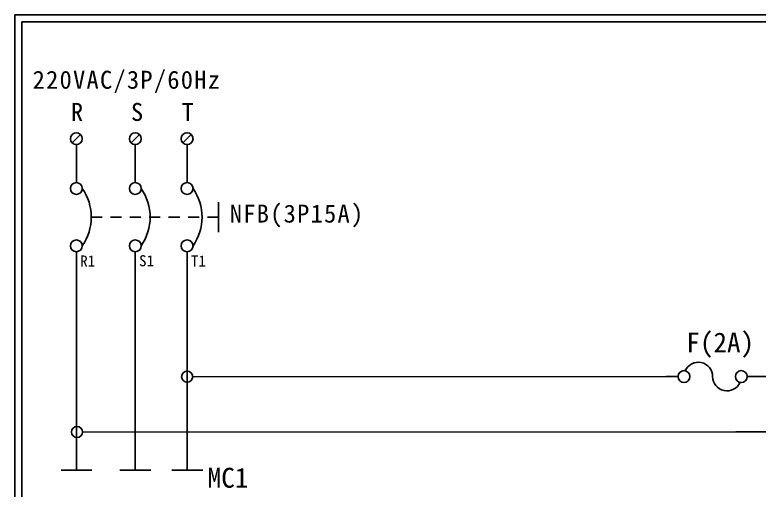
# Model space of a CAD drawing. Extents: x 10 to 297, y 3 to 207.
# Drawn here: x 10 to 144.4, y 121.1 to 207 of the extents above; entities that cross this region are included whole.
import ezdxf

# ---------------------------------------------------------------- set-up
doc = ezdxf.new("R2010")
doc.units = 0
doc.linetypes.add('HIDDEN9', pattern=[3.5, 2, -1.5])
doc.layers.get('0').update_dxf_attribs({"linetype": 'CONTINUOUS'})
doc.layers.add('圖框層', color=7, linetype='CONTINUOUS')
doc.layers.add('標尺寸層', color=3, linetype='CONTINUOUS')
doc.styles.add('STSL', font='KAIU.TTF')
doc.styles.add('標楷體', font='KAIU.TTF')

# ---------------------------------------------------------------- blocks, each defined once
blk = doc.blocks.new('FUSE')
at = {"color": 7}
for p, q in [((0, 0), (2.14, 0)), ((14.64, 0), (16.78, 0))]:
    blk.add_line(p, q, dxfattribs=at)
for centre in [(3.21, 0), (13.56, 0)]:
    blk.add_circle(centre, 1.07)
for centre, start, end in [((5.8, 0), 0, 156.116), ((10.98, 0), 180, 336.116)]:
    blk.add_arc(centre, 2.59, start, end, dxfattribs=at)

msp = doc.modelspace()

# ---------------------------------------------------------------- linework, layer by layer
for p, q in [((21.85, 185.35), (20.34, 183.83)), ((32.5, 185.35), (30.98, 183.83)), ((41.85, 185.35), (40.34, 183.83)), ((21.1, 164.1), (21.12, 124.67)), ((41.1, 164.1), (41.12, 124.67)), ((142.25, 141.6), (143.32, 141.6))]:
    msp.add_line(p, q)
at = {"color": 7, "linetype": 'HIDDEN9'}
msp.add_line((46.76, 170.41), (23.79, 170.41), dxfattribs=at)
for centre in [(21.1, 184.59), (31.74, 184.59), (41.1, 184.59), (21.1, 175.59), (31.74, 175.59), (41.1, 175.59), (21.1, 165.23), (31.74, 165.23), (41.1, 165.23)]:
    msp.add_circle(centre, 1.07)
at = {"color": 7}
for centre in [(14.74, 170.41), (25.38, 170.41), (34.74, 170.41)]:
    msp.add_arc(centre, 9.05, 325.1286, 34.8714, dxfattribs=at)
at = {"layer": '圖框層', "color": 7}
for p, q in [((297, 206.97), (10, 206.97)), ((10, 3), (10, 206.97)), ((295.75, 205.72), (11.25, 205.72)), ((11.25, 4.25), (11.25, 205.72))]:
    msp.add_line(p, q, dxfattribs=at)
at = {"layer": '標尺寸層', "color": 7}
for p, q in [((21.1, 183.52), (21.1, 176.66)), ((31.74, 183.52), (31.74, 176.66)), ((41.1, 183.52), (41.1, 176.66)), ((46.76, 173.14), (46.76, 167.68)), ((21.1, 164.16), (21.1, 164.1)), ((31.74, 164.16), (31.74, 164.1)), ((31.74, 124.67), (31.74, 164.16)), ((41.1, 164.16), (41.1, 164.1)), ((42.11, 141.57), (129.75, 141.6)), ((150.46, 141.6), (144.39, 141.6)), ((140.2, 131.6), (22.23, 131.57)), ((150.46, 131.6), (140.2, 131.6)), ((18.35, 124.67), (23.92, 124.67)), ((28.96, 124.67), (34.53, 124.67)), ((38.35, 124.67), (43.92, 124.67))]:
    msp.add_line(p, q, dxfattribs=at)
for centre in [(41.11, 141.57), (21.23, 131.57)]:
    msp.add_circle(centre, 1, dxfattribs=at)

# ---------------------------------------------------------------- block references
at = {"color": 7}
msp.add_blockref('FUSE', (127.61, 141.6), dxfattribs=at)

# ---------------------------------------------------------------- texts
at = {"color": 0, "char_height": 3.25, "style": '標楷體'}
for s, insert, width, attachment_point in [('\\pt6.5;{\\T1.1;220VAC/3P/60Hz}', (13.2, 196.87), 35.213, 1), ('\\pt6.5;{\\T1.1;R}', (20.1, 191.05), 2, 1), ('\\pt6.5;{\\T1.1;S}', (30.96, 191.05), 2, 1), ('\\pt6.5;{\\T1.1;T}', (40.1, 191.05), 2, 1), ('\\pt6.5;{\\T1.1;NFB(3P15A)}', (60.96, 172.68), 24.6072, 2)]:
    msp.add_mtext(s, dxfattribs=dict(at, insert=insert, width=width, attachment_point=attachment_point))
at = {"layer": '圖框層', "color": 4, "style": 'STSL'}
for s, height, p in [('R1', 2, (21.78, 161.49)), ('S1', 2, (32.42, 161.53)), ('T1', 2, (41.78, 161.49)), ('F(2A)', 3.6, (131.24, 145.96)), ('MC1', 3.6, (44.81, 121.51))]:
    msp.add_text(s, height=height, dxfattribs=at).set_placement(p)

doc.saveas('drawing.dxf')
